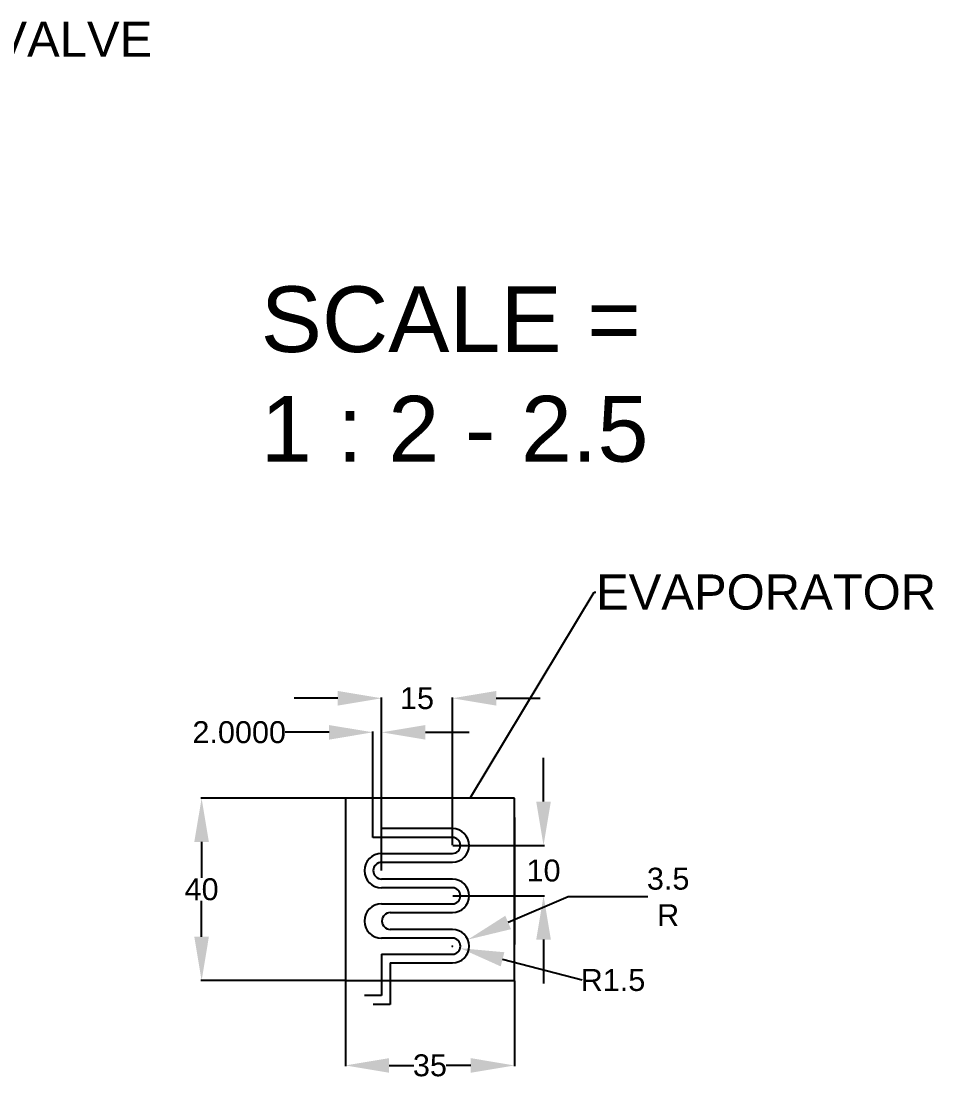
# Model space of a CAD drawing. Header units: inches. Extents: x -37 to 937, y -105 to 265.
# Drawn here: x 729 to 937.4, y 6.6 to 248.2 of the extents above; entities that cross this region are included whole.
import ezdxf
from ezdxf import colors
from ezdxf.entities.mleader import LeaderData, LeaderLine
from ezdxf.math import Vec2, Vec3

# ---------------------------------------------------------------- set-up
doc = ezdxf.new("R2010")
doc.units = ezdxf.units.IN
doc.header["$MEASUREMENT"] = 0
for name, color, linetype in [('EXAPORATOR', 103, 'Continuous'), ('EXPANSION VALVE', 52, 'Continuous'), ('PIPES', 170, 'Continuous')]:
    doc.layers.add(name, color=color, linetype=linetype)
doc.styles.get("Standard").update_dxf_attribs({"font": 'arial.ttf'})
doc.dimstyles.get("Standard").update_dxf_attribs({"dimtxt": 5, "dimasz": 10, "dimexe": 0.18, "dimexo": 0.0625, "dimgap": 0.09, "dimtad": 0, "dimtih": 1, "dimtoh": 1, "dimdec": 4, "dimzin": 0, "dimdsep": 46, "dimtxsty": 'Standard', "dimcen": 0.09, "dimadec": 0, "dimazin": 0, "dimtfac": 1, "dimtdec": 4, "dimtofl": 0, "dimtmove": 0, "dimatfit": 3, "dimfxl": 1, "dimtolj": 1, "dimtzin": 0, "dimarcsym": 0})

# ---------------------------------------------------------------- blocks, each defined once
blk = doc.blocks.new('*D26')
at = {"layer": 'Defpoints', "color": 0, "transparency": 16777216}
for p in [(803.03, 70.86), (770.22, 29.22), (803.03, 29.22)]:
    blk.add_point(p, dxfattribs=at)
at = {"layer": 'EXPANSION VALVE', "color": 0, "lineweight": -2, "transparency": 16777216}
for p, q in [((802.96, 70.86), (770.04, 70.86)), ((770.22, 60.86), (770.22, 52.68)), ((770.22, 39.22), (770.22, 47.4)), ((802.96, 29.22), (770.04, 29.22))]:
    blk.add_line(p, q, dxfattribs=at)
at = {"layer": 'EXPANSION VALVE', "color": 0, "transparency": 16777216}
for points in [[(768.55, 60.86), (771.88, 60.86), (770.22, 70.86)], [(768.55, 39.22), (771.88, 39.22), (770.22, 29.22)]]:
    blk.add_solid(points, dxfattribs=at)
at = {"layer": 'EXPANSION VALVE', "color": 0, "transparency": 16777216, "insert": (770.22, 50.04), "char_height": 5, "attachment_point": 5}
blk.add_mtext('\\A1;40', dxfattribs=at)
blk = doc.blocks.new('*D27')
at = {"layer": 'Defpoints', "color": 0, "transparency": 16777216}
for p in [(803.03, 29.22), (841.64, 29.22), (841.64, 9.86)]:
    blk.add_point(p, dxfattribs=at)
at = {"layer": 'EXPANSION VALVE', "color": 0, "lineweight": -2, "transparency": 16777216}
for p, q in [((803.03, 29.16), (803.03, 9.68)), ((841.64, 29.16), (841.64, 9.68)), ((813.03, 9.86), (818.64, 9.86)), ((831.64, 9.86), (826.02, 9.86))]:
    blk.add_line(p, q, dxfattribs=at)
at = {"layer": 'EXPANSION VALVE', "color": 0, "transparency": 16777216}
for points in [[(813.03, 11.53), (813.03, 8.19), (803.03, 9.86)], [(831.64, 11.53), (831.64, 8.19), (841.64, 9.86)]]:
    blk.add_solid(points, dxfattribs=at)
at = {"layer": 'EXPANSION VALVE', "color": 0, "transparency": 16777216, "insert": (822.33, 9.86), "char_height": 5, "attachment_point": 5}
blk.add_mtext('\\A1;35', dxfattribs=at)
blk = doc.blocks.new('*D28')
at = {"layer": 'Defpoints', "color": 0, "transparency": 16777216}
for p in [(827.46, 37.08), (830.99, 38.58)]:
    blk.add_point(p, dxfattribs=at)
at = {"layer": 'EXPANSION VALVE', "color": 0, "lineweight": -2, "transparency": 16777216}
for p, q in [((853.88, 48.32), (840.19, 42.49)), ((872.05, 48.32), (853.88, 48.32)), ((827.37, 37.08), (827.55, 37.08)), ((827.46, 36.99), (827.46, 37.17))]:
    blk.add_line(p, q, dxfattribs=at)
at = {"layer": 'EXPANSION VALVE', "color": 0, "transparency": 16777216}
blk.add_solid([(839.54, 44.03), (840.84, 40.96), (830.99, 38.58)], dxfattribs=at)
at = {"layer": 'EXPANSION VALVE', "color": 0, "transparency": 16777216, "insert": (876.71, 48.32), "char_height": 5, "attachment_point": 5}
blk.add_mtext('\\A1;3.5\\PR', dxfattribs=at)
blk = doc.blocks.new('*D29')
at = {"layer": 'Defpoints', "color": 0, "transparency": 16777216}
for p in [(827.46, 37.08), (829.24, 36.62)]:
    blk.add_point(p, dxfattribs=at)
at = {"layer": 'EXPANSION VALVE', "color": 0, "lineweight": -2, "transparency": 16777216}
for p, q in [((827.37, 37.08), (827.55, 37.08)), ((827.46, 36.99), (827.46, 37.17)), ((857.07, 29.33), (838.91, 34.08))]:
    blk.add_line(p, q, dxfattribs=at)
at = {"layer": 'EXPANSION VALVE', "color": 0, "transparency": 16777216}
blk.add_solid([(839.33, 35.7), (838.49, 32.47), (829.24, 36.62)], dxfattribs=at)
at = {"layer": 'EXPANSION VALVE', "color": 0, "transparency": 16777216, "insert": (864.12, 29.33), "char_height": 5, "attachment_point": 5}
blk.add_mtext('\\A1;R1.5', dxfattribs=at)
blk = doc.blocks.new('*D30')
at = {"layer": 'Defpoints', "color": 0, "transparency": 16777216}
for p in [(827.46, 93.66), (827.46, 60.07), (811.31, 54.32)]:
    blk.add_point(p, dxfattribs=at)
at = {"layer": 'EXPANSION VALVE', "color": 0, "lineweight": -2, "transparency": 16777216}
for p, q in [((801.31, 93.66), (791.31, 93.66)), ((811.31, 54.39), (811.31, 93.84)), ((827.46, 60.14), (827.46, 93.84)), ((837.46, 93.66), (847.46, 93.66))]:
    blk.add_line(p, q, dxfattribs=at)
at = {"layer": 'EXPANSION VALVE', "color": 0, "transparency": 16777216}
for points in [[(801.31, 95.33), (801.31, 91.99), (811.31, 93.66)], [(837.46, 95.33), (837.46, 91.99), (827.46, 93.66)]]:
    blk.add_solid(points, dxfattribs=at)
at = {"layer": 'EXPANSION VALVE', "color": 0, "transparency": 16777216, "insert": (819.38, 93.66), "char_height": 5, "attachment_point": 5}
blk.add_mtext('\\A1;15', dxfattribs=at)
blk = doc.blocks.new('*D31')
at = {"layer": 'Defpoints', "color": 0, "transparency": 16777216}
for p in [(827.46, 60.07), (848.27, 60.07), (827.46, 48.58)]:
    blk.add_point(p, dxfattribs=at)
at = {"layer": 'EXPANSION VALVE', "color": 0, "lineweight": -2, "transparency": 16777216}
for p, q in [((848.27, 70.07), (848.27, 80.07)), ((827.53, 60.07), (848.45, 60.07)), ((827.53, 48.58), (848.45, 48.58)), ((848.27, 38.58), (848.27, 28.58))]:
    blk.add_line(p, q, dxfattribs=at)
at = {"layer": 'EXPANSION VALVE', "color": 0, "transparency": 16777216}
for points in [[(846.6, 70.07), (849.94, 70.07), (848.27, 60.07)], [(846.6, 38.58), (849.94, 38.58), (848.27, 48.58)]]:
    blk.add_solid(points, dxfattribs=at)
at = {"layer": 'EXPANSION VALVE', "color": 0, "transparency": 16777216, "insert": (848.27, 54.32), "char_height": 5, "attachment_point": 5}
blk.add_mtext('\\A1;10', dxfattribs=at)
blk = doc.blocks.new('*D32')
at = {"layer": 'Defpoints', "color": 0, "transparency": 16777216}
for p in [(809.31, 85.89), (809.31, 83.89), (811.31, 63.91)]:
    blk.add_point(p, dxfattribs=at)
at = {"layer": 'EXPANSION VALVE', "color": 0, "lineweight": -2, "transparency": 16777216}
for p, q in [((799.31, 85.89), (789.31, 85.89)), ((809.31, 83.95), (809.31, 86.07)), ((811.31, 63.97), (811.31, 86.07)), ((821.31, 85.89), (831.31, 85.89))]:
    blk.add_line(p, q, dxfattribs=at)
at = {"layer": 'EXPANSION VALVE', "color": 0, "transparency": 16777216}
for points in [[(799.31, 87.55), (799.31, 84.22), (809.31, 85.89)], [(821.31, 87.55), (821.31, 84.22), (811.31, 85.89)]]:
    blk.add_solid(points, dxfattribs=at)
at = {"layer": 'EXPANSION VALVE', "color": 0, "transparency": 16777216, "insert": (778.8, 85.89), "char_height": 5, "attachment_point": 5}
blk.add_mtext('\\A1;2.0000', dxfattribs=at)

msp = doc.modelspace()

# ---------------------------------------------------------------- linework, layer by layer
msp.add_line((841.63937, 66.45228), (841.63937, 37.46736))
at = {"layer": 'EXAPORATOR'}
for p, q in [((803.02634, 70.8578), (803.02634, 29.22429)), ((841.63937, 70.8578), (803.02634, 70.8578)), ((841.63937, 29.22429), (841.63937, 70.8578)), ((803.02634, 29.22429), (841.63937, 29.22429))]:
    msp.add_line(p, q, dxfattribs=at)
at = {"layer": 'PIPES'}
for p, q in [((811.30588, 63.90514), (811.30588, 85.88701)), ((809.30588, 61.90514), (809.30588, 83.88701)), ((827.46362, 63.90514), (811.30588, 63.90514)), ((827.46362, 61.90514), (809.30588, 61.90514)), ((811.29366, 58.24077), (827.46362, 58.24077)), ((811.30588, 56.24077), (827.46362, 56.24077)), ((827.46362, 52.40859), (811.30588, 52.40859)), ((827.46362, 50.40859), (811.29366, 50.40859)), ((811.30588, 46.74423), (827.46362, 46.74423)), ((813.29366, 44.74423), (827.46362, 44.74423)), ((827.46362, 38.91204), (811.30588, 38.91204)), ((827.46362, 40.91204), (813.29366, 40.91204)), ((811.29366, 35.24768), (827.46362, 35.24768)), ((811.29366, 35.24768), (811.29366, 25.79848)), ((813.29366, 33.24768), (827.46362, 33.24768)), ((813.29366, 33.24768), (813.29366, 23.79848)), ((811.29366, 25.79848), (807.37757, 25.79848)), ((813.29366, 23.79848), (809.37757, 23.79848))]:
    msp.add_line(p, q, dxfattribs=at)
for centre, radius, start, end in [((827.46362, 60.07296), 3.83218, 270, 90), ((827.46362, 60.07296), 1.83218, 270, 90), ((811.29366, 54.32468), 3.91609, 90, 270), ((811.30588, 54.32468), 1.91609, 90, 270), ((827.46362, 48.57641), 3.83218, 270, 90), ((827.46362, 48.57641), 1.83218, 270, 90), ((811.29366, 42.82813), 3.91609, 90, 270), ((813.29366, 42.82813), 1.91609, 90, 270), ((827.46362, 37.07986), 3.83218, 270, 90), ((827.46362, 37.07986), 1.83218, 270, 90)]:
    msp.add_arc(centre, radius, start, end, dxfattribs=at)

# ---------------------------------------------------------------- texts
at = {"insert": (783.70925, 187.67714), "char_height": 15, "attachment_point": 1}
msp.add_mtext_dynamic_manual_height_columns('\\pxt7;SCALE = \\P1 : 2 - 2.5', width=152.2873124, gutter_width=1, heights=[0], dxfattribs=at)

# ---------------------------------------------------------------- dimensions: what is measured, and where the dimension line sits
at = {"layer": 'EXPANSION VALVE'}
dim = msp.add_linear_dim(base=(827.46362, 93.6585), p1=(811.30588, 54.32468), p2=(827.46362, 60.07296), text='15', dimstyle='Standard', dxfattribs=at)
dim.commit()
dim.dimension.update_dxf_attribs({"geometry": '*D30', "text_midpoint": (819.38475, 93.6585)})
dim = msp.add_linear_dim(base=(809.30588, 85.88701), p1=(811.30588, 63.90514), p2=(809.30588, 83.88701), dimstyle='Standard', dxfattribs=at)
dim.commit()
dim.dimension.update_dxf_attribs({"geometry": '*D32', "text_midpoint": (778.8032, 85.88701)})
for base, p1, p2, text, picture, middle in [((848.27063, 60.07296), (827.46362, 48.57641), (827.46362, 60.07296), '10', '*D31', (848.27063, 54.32468)), ((770.21563, 29.22429), (803.02634, 70.8578), (803.02634, 29.22429), '40', '*D26', (770.21563, 50.04104))]:
    dim = msp.add_linear_dim(base=base, p1=p1, p2=p2, angle=90, text=text, dimstyle='Standard', dxfattribs=at)
    dim.commit()
    dim.dimension.update_dxf_attribs({"geometry": picture, "text_midpoint": middle})
for mpoint, text, picture, middle in [((830.98993, 38.5801), '3.5\\PR', '*D28', (876.71113, 48.31662)), ((829.23609, 36.61592), 'R1.5', '*D29', (857.07172, 29.33001))]:
    dim = msp.add_radius_dim(center=(827.46362, 37.07986), mpoint=mpoint, text=text, dimstyle='Standard', dxfattribs=at)
    dim.commit()
    dim.dimension.update_dxf_attribs({"geometry": picture, "text_midpoint": middle, "dimtype": 164})
dim = msp.add_linear_dim(base=(841.63937, 9.86141), p1=(803.02634, 29.22429), p2=(841.63937, 29.22429), text='35', dimstyle='Standard', dxfattribs=at)
dim.commit()
dim.dimension.update_dxf_attribs({"geometry": '*D27', "text_midpoint": (822.33285, 9.86141), "dimtype": 160})

# ---------------------------------------------------------------- leaders
at = {"layer": 'EXAPORATOR'}
ml = msp.add_multileader_mtext('Standard', dxfattribs=at)
ml.set_content('EVAPORATOR', color=256)
ml.set_leader_properties()
ml.build(insert=Vec2(0, 0))
ml.multileader.update_dxf_attribs({"dogleg_length": 0.36, "arrow_head_size": 0.18})
ctx = ml.context
ctx.base_point, ctx.char_height, ctx.arrow_head_size, ctx.landing_gap_size, ctx.plane_origin = Vec3(860.16747, 117.85163), 8, 0.18, 0.09, Vec3(831.49459, 70.8578)
notes = []
notes.append((ctx, [(0, (1, 1, 0), (859.80747, 117.85163), (1, 0), 0.36, [(0, [(831.49459, 70.8578)], 0, [])])]))
ctx.mtext.insert, ctx.mtext.flow_direction = Vec3(860.25747, 121.91984), 5
at = {"layer": 'EXPANSION VALVE'}
ml = msp.add_multileader_mtext('Standard', dxfattribs=at)
ml.set_content('EXPANSION VALVE', color=256)
ml.set_leader_properties()
ml.build(insert=Vec2(0, 0))
ml.multileader.update_dxf_attribs({"dogleg_length": 0.36, "arrow_head_size": 0.18})
ctx = ml.context
ctx.base_point, ctx.char_height, ctx.arrow_head_size, ctx.landing_gap_size, ctx.plane_origin = Vec3(654.52723, 244.00481), 8, 0.18, 0.09, Vec3(638.1661, 200.08052)
notes.append((ctx, [(0, (1, 1, 0), (654.16723, 244.00481), (1, 0), 0.36, [(0, [(638.1661, 200.08052)], 0, [])])]))
ctx.mtext.insert, ctx.mtext.flow_direction = Vec3(654.61723, 248.07303), 5
for ctx, leaders in notes:
    for number, flags, end, landing, length, lines in leaders:
        leader = LeaderData()
        leader.index, (leader.has_last_leader_line, leader.has_dogleg_vector, leader.attachment_direction) = number, flags
        leader.last_leader_point, leader.dogleg_vector, leader.dogleg_length = Vec3(end), Vec3(landing), length
        for number, points, colour, breaks in lines:
            line = LeaderLine()
            line.index, line.vertices, line.color, line.breaks = number, Vec3.list(points), colors.encode_raw_color(colour), breaks
            leader.lines.append(line)
        ctx.leaders.append(leader)

doc.saveas('drawing.dxf')
